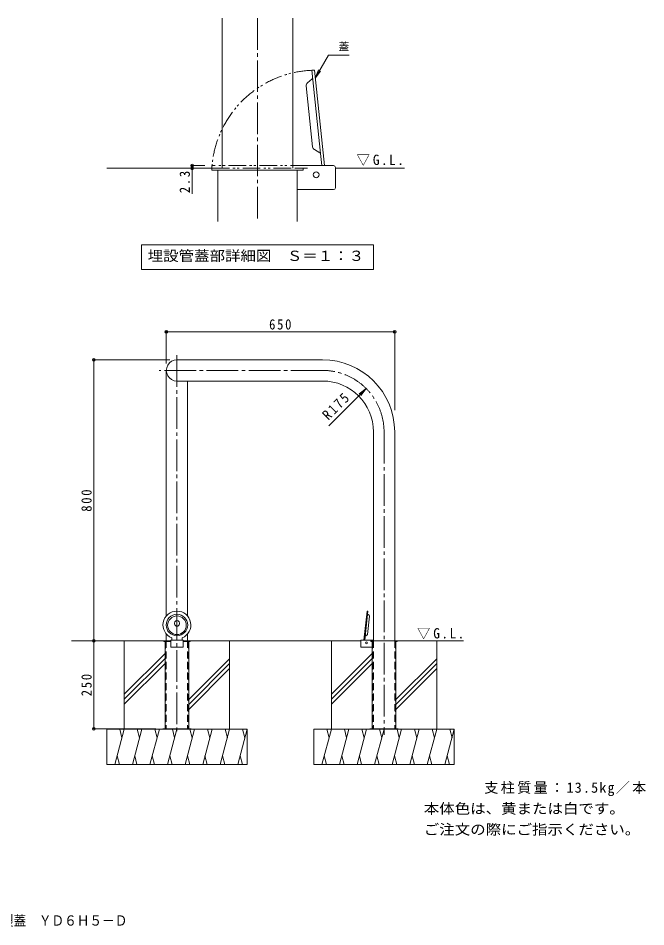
# Model space of a CAD drawing. Units: millimetres at full size, sheet at 1:10, with parts at other scales. Extents: x -1749 to 1825, y -1371 to 1318.
# Drawn here: x 38 to 1825, y -1371 to 1215 of the extents above; entities that cross this region are included whole.
import ezdxf
from ezdxf.enums import TextEntityAlignment as Align

# ---------------------------------------------------------------- set-up
doc = ezdxf.new("R2010")
doc.units = ezdxf.units.MM
doc.header["$LTSCALE"] = 10
doc.header["$PDMODE"] = 32
doc.header["$PDSIZE"] = 8
for name, pattern in [('CHAIN2', [12, 9, -1, 1, -1]), ('DASHED1', [1.8, 1.2, -0.6]), ('DASHED2', [3, 2, -1]), ('DOUBLE_CHAIN1', [8.8, 5, -1, 0.6, -0.6, 0.6, -1])]:
    doc.linetypes.add(name, pattern=pattern)
for name, color, linetype, lineweight in [('C-0', 7, 'CHAIN2', 9), ('C-1', 7, 'Continuous', 9), ('C-2', 3, 'Continuous', 9), ('C-3', 6, 'Continuous', 9), ('C-4', 7, 'Continuous', 9), ('C-5', 7, 'Continuous', 9), ('C-6', 6, 'Continuous', 5), ('D-0', 7, 'CHAIN2', 9), ('D-2', 3, 'Continuous', 9), ('D-3', 6, 'Continuous', 5), ('D-4', 7, 'Continuous', 9), ('D-5', 7, 'Continuous', 9), ('D-6', 6, 'Continuous', 5)]:
    doc.layers.add(name, color=color, linetype=linetype, lineweight=lineweight)
doc.layers.add('F-5_F-5ﾚｲﾔ', color=2, linetype='Continuous')
doc.styles.add('ＭＳ ゴシック', font='')
doc.styles.get('ＭＳ ゴシック').set_extended_font_data('MS Gothic')

msp = doc.modelspace()

# ---------------------------------------------------------------- linework, layer by layer
at = {"layer": 'C-0'}
for p, q in [((489.97, 256.22), (489.97, -819.8)), ((904.47, 212.5), (439.22, 212.5)), ((1079.47, 37.5), (1079.47, -824.53))]:
    msp.add_line(p, q, dxfattribs=at)
msp.add_arc((904.47, 37.5), 175, 0, 90, dxfattribs=at)
at = {"layer": 'C-1'}
for p, q in [((449.97, -807.25), (449.97, -808.75)), ((449.97, -807.25), (529.97, -807.25)), ((469.35, -807.25), (469.35, -808.75)), ((510.58, -807.25), (510.58, -808.75)), ((529.97, -807.25), (529.97, -808.75)), ((1039.47, -807.25), (1039.47, -808.75)), ((1119.47, -807.25), (1039.47, -807.25)), ((1066.97, -807.25), (1066.97, -808.75)), ((1091.97, -807.25), (1091.97, -808.75)), ((1119.47, -807.25), (1119.47, -808.75))]:
    msp.add_line(p, q, dxfattribs=at)
at = {"layer": 'C-2'}
for p, q in [((904.47, 242.75), (489.97, 242.75)), ((459.72, 212.5), (459.72, -486.47)), ((904.47, 182.25), (489.97, 182.25)), ((520.22, 182.25), (520.22, -486.47)), ((1049.22, 37.5), (1049.22, -557.25)), ((1109.72, 37.5), (1109.72, -557.25)), ((459.72, -537.76), (459.72, -557.25)), ((520.22, -537.76), (520.22, -557.25))]:
    msp.add_line(p, q, dxfattribs=at)
at = {"layer": 'C-2', "linetype": 'DASHED2'}
for p, q in [((459.72, -557.25), (459.72, -807.25)), ((520.22, -557.25), (520.22, -807.25)), ((1049.22, -557.25), (1049.22, -807.25)), ((1109.72, -557.25), (1109.72, -807.25))]:
    msp.add_line(p, q, dxfattribs=at)
at = {"layer": 'C-2'}
for centre, radius, start, end in [((489.97, 212.5), 30.25, 89.99986, 270.00014), ((904.47, 37.5), 205.25, 0, 90), ((904.47, 37.5), 144.75, 0, 90)]:
    msp.add_arc(centre, radius, start, end, dxfattribs=at)
at = {"layer": 'C-3', "lineweight": 5}
for p, q in [((1022.34, -554.95), (1031, -472.58)), ((1024.66, -554.95), (1033.29, -472.82)), ((1031, -472.58), (1033.29, -472.82)), ((1032.36, -539.02), (1037.84, -486.94)), ((1036.82, -484.36), (1032.75, -480.82)), ((482.97, -506.41), (482.97, -508.32)), ((496.97, -506.41), (496.97, -508.32)), ((1030.84, -541.33), (1026.11, -543.95)), ((474.97, -548.72), (474.97, -554.95)), ((504.97, -548.72), (504.97, -554.95)), ((1023, -548.72), (1025.29, -548.96))]:
    msp.add_line(p, q, dxfattribs=at)
at = {"layer": 'C-3', "color": 4}
for p, q in [((452.47, -557.25), (452.47, -558.75)), ((452.47, -557.25), (472.47, -557.25)), ((452.47, -558.75), (472.47, -558.75)), ((455.97, -558.75), (455.97, -807.25)), ((507.47, -557.25), (527.47, -557.25)), ((507.47, -558.75), (527.47, -558.75)), ((523.97, -558.75), (523.97, -807.25)), ((527.47, -557.25), (527.47, -558.75)), ((1041.97, -557.25), (1049.22, -557.25)), ((1045.47, -558.75), (1041.97, -558.75)), ((1045.47, -558.75), (1045.47, -807.25)), ((1116.97, -558.75), (1109.72, -558.75)), ((1113.47, -558.75), (1113.47, -807.25)), ((1116.97, -557.25), (1116.97, -558.75))]:
    msp.add_line(p, q, dxfattribs=at)
at = {"layer": 'C-3', "color": 4, "linetype": 'DASHED2'}
for p, q in [((457.47, -558.75), (457.47, -807.25)), ((522.47, -558.75), (522.47, -807.25)), ((1046.97, -558.75), (1046.97, -807.25)), ((1111.97, -558.75), (1111.97, -807.25))]:
    msp.add_line(p, q, dxfattribs=at)
at = {"layer": 'C-3', "color": 3}
for p, q in [((472.47, -554.95), (507.47, -554.95)), ((472.47, -554.95), (472.47, -575.45)), ((507.47, -554.95), (507.47, -575.45)), ((1012.97, -573.95), (1012.97, -556.45)), ((1049.22, -554.95), (1014.47, -554.95)), ((472.47, -575.45), (507.47, -575.45)), ((1014.47, -575.45), (1045.47, -575.45))]:
    msp.add_line(p, q, dxfattribs=at)
at = {"layer": 'C-3', "color": 4}
msp.add_lwpolyline([(1041.97, -557.25), (1041.97, -557.31), (1041.97, -558.75)], dxfattribs=at)
at = {"layer": 'C-3', "color": 2}
msp.add_circle((1029.37, -562.75), 2.5, dxfattribs=at)
at = {"layer": 'C-3', "lineweight": 5}
for centre, radius, start, end in [((1033.21, -480.29), 0.7, 173.99799, 228.99889), ((1034.85, -486.62), 3, 353.99956, 48.99919), ((489.97, -506.41), 7, 359.99939, 180.00061), ((489.97, -508.32), 7, 179.99939, 187.6925), ((489.97, -508.32), 7, 187.6925, 352.30522), ((489.97, -508.32), 7, 352.30522, 0.00061), ((1029.38, -538.71), 3, 299.00172, 353.99965), ((1026.45, -544.56), 0.7, 119.00227, 174.00244)]:
    msp.add_arc(centre, radius, start, end, dxfattribs=at)
at = {"layer": 'C-3', "color": 4, "linetype": 'DASHED1'}
for centre, start, end in [((455.97, -558.75), 0, 90), ((523.97, -558.75), 90, 180), ((1045.47, -558.75), 0, 90), ((1113.47, -558.75), 90, 180)]:
    msp.add_arc(centre, 1.5, start, end, dxfattribs=at)
at = {"layer": 'C-3', "color": 3}
for centre, start, end in [((1014.47, -556.45), 90, 180), ((1014.47, -573.95), 180, 270)]:
    msp.add_arc(centre, 1.5, start, end, dxfattribs=at)
at = {"layer": 'C-3', "lineweight": 5}
msp.add_ellipse((489.97, -512.11), major_axis=(39.75, 0), ratio=0.9945, start_param=5.0993324, end_param=10.6086308, dxfattribs=at)
for centre, major_axis in [((489.97, -512.11), (30.75, 0)), ((489.97, -512.74), (26.55, 0))]:
    msp.add_ellipse(centre, major_axis=major_axis, ratio=0.9945, dxfattribs=at)
at = {"layer": 'C-4'}
for p, q in [((459.72, 325.46), (459.72, 232.5)), ((459.72, 322.46), (1109.72, 322.46)), ((1109.72, 325.46), (1109.72, 99.01)), ((250.49, 242.75), (469.97, 242.75)), ((253.49, 242.75), (253.49, -557.25)), ((1028.21, 161.24), (1008.38, 146.02)), ((253.49, -557.25), (253.49, -807.25)), ((250.49, -807.25), (429.97, -807.25))]:
    msp.add_line(p, q, dxfattribs=at)
msp.add_lwpolyline([(922.14, 55.17), (1028.21, 161.24), (1012.99, 141.41)], dxfattribs=at)
for p in [(459.72, 322.46), (1109.72, 322.46), (253.49, 242.75), (253.49, -557.25), (253.49, -807.25)]:
    msp.add_point(p, dxfattribs=at)
at = {"layer": 'C-6'}
for p, q in [((189.97, -557.25), (452.47, -557.25)), ((339.97, -557.25), (339.97, -808.75)), ((527.47, -557.25), (1012.97, -557.25)), ((639.97, -557.25), (639.97, -808.75)), ((929.47, -557.25), (929.47, -808.75)), ((1049.22, -557.25), (1305.47, -557.25)), ((1229.47, -557.25), (1229.47, -808.75)), ((455.97, -592.94), (339.97, -708.94)), ((1045.47, -592.94), (929.47, -708.94)), ((455.97, -607.09), (339.97, -723.09)), ((639.97, -607.83), (523.97, -723.83)), ((1045.47, -607.09), (929.47, -723.09)), ((1229.47, -607.83), (1113.47, -723.83)), ((455.97, -621.23), (339.97, -737.23)), ((639.97, -621.97), (523.97, -737.97)), ((639.97, -636.11), (523.97, -752.11)), ((1045.47, -621.23), (929.47, -737.23)), ((1229.47, -621.97), (1113.47, -737.97)), ((1229.47, -636.11), (1113.47, -752.11)), ((339.97, -808.75), (313.17, -908.75)), ((326.92, -808.75), (333.44, -833.1)), ((389.97, -808.75), (363.17, -908.75)), ((376.92, -808.75), (383.44, -833.1)), ((439.97, -808.75), (413.17, -908.75)), ((426.92, -808.75), (433.44, -833.1)), ((489.97, -808.75), (463.17, -908.75)), ((476.92, -808.75), (483.44, -833.1)), ((489.97, -808.75), (689.97, -808.75)), ((539.97, -808.75), (513.17, -908.75)), ((526.92, -808.75), (533.44, -833.1)), ((589.97, -808.75), (563.17, -908.75)), ((576.92, -808.75), (583.44, -833.1)), ((639.97, -808.75), (613.17, -908.75)), ((626.92, -808.75), (633.44, -833.1)), ((689.97, -808.75), (663.17, -908.75)), ((676.92, -808.75), (683.44, -833.1)), ((689.97, -808.75), (689.97, -908.75)), ((929.47, -808.75), (902.67, -908.75)), ((916.42, -808.75), (922.94, -833.1)), ((979.47, -808.75), (952.67, -908.75)), ((966.42, -808.75), (972.94, -833.1)), ((1029.47, -808.75), (1002.67, -908.75)), ((1016.42, -808.75), (1022.94, -833.1)), ((1079.47, -808.75), (1052.67, -908.75)), ((1066.42, -808.75), (1072.94, -833.1)), ((1079.47, -808.75), (1279.47, -808.75)), ((1129.47, -808.75), (1102.67, -908.75)), ((1116.42, -808.75), (1122.94, -833.1)), ((1179.47, -808.75), (1152.67, -908.75)), ((1166.42, -808.75), (1172.94, -833.1)), ((1229.47, -808.75), (1202.67, -908.75)), ((1216.42, -808.75), (1222.94, -833.1)), ((1279.47, -808.75), (1252.67, -908.75)), ((1266.42, -808.75), (1272.94, -833.1)), ((1279.47, -808.75), (1279.47, -908.75)), ((326.22, -908.75), (319.7, -884.4)), ((376.22, -908.75), (369.7, -884.4)), ((426.22, -908.75), (419.7, -884.4)), ((476.22, -908.75), (469.7, -884.4)), ((526.22, -908.75), (519.7, -884.4)), ((576.22, -908.75), (569.7, -884.4)), ((626.22, -908.75), (619.7, -884.4)), ((676.22, -908.75), (669.7, -884.4)), ((915.72, -908.75), (909.2, -884.4)), ((965.72, -908.75), (959.2, -884.4)), ((1015.72, -908.75), (1009.2, -884.4)), ((1065.72, -908.75), (1059.2, -884.4)), ((1115.72, -908.75), (1109.2, -884.4)), ((1165.72, -908.75), (1159.2, -884.4)), ((1215.72, -908.75), (1209.2, -884.4)), ((1265.72, -908.75), (1259.2, -884.4)), ((289.97, -908.75), (689.97, -908.75)), ((879.47, -908.75), (1279.47, -908.75))]:
    msp.add_line(p, q, dxfattribs=at)
for points in [[(489.97, -808.75), (289.97, -808.75), (289.97, -908.75)], [(1079.47, -808.75), (879.47, -808.75), (879.47, -908.75)]]:
    msp.add_lwpolyline(points, dxfattribs=at)
at = {"layer": 'D-0'}
msp.add_line((719.24, 1214.92), (719.24, 636.32), dxfattribs=at)
at = {"layer": 'D-2'}
for p, q in [((618.4, 1214.92), (618.4, 787.64)), ((820.07, 1214.92), (820.07, 787.64))]:
    msp.add_line(p, q, dxfattribs=at)
at = {"layer": 'D-3'}
for p, q in [((881.05, 1067.4), (873.43, 1066.6)), ((873.43, 1066.6), (898.27, 830.19)), ((909.65, 795.31), (881.05, 1067.4)), ((861.39, 1030.62), (874.97, 1042.42)), ((876.25, 848.42), (858, 1022.02)), ((881.29, 840.74), (897.08, 831.99)), ((898.27, 830.19), (901.94, 795.31))]:
    msp.add_line(p, q, dxfattribs=at)
at = {"layer": 'D-3', "linetype": 'DOUBLE_CHAIN1'}
for p, q in [((862.83, 795.31), (589.24, 795.31)), ((589.24, 795.31), (589.24, 787.64)), ((589.24, 787.64), (826.94, 787.64)), ((826.94, 787.64), (862.02, 787.64))]:
    msp.add_line(p, q, dxfattribs=at)
at = {"layer": 'D-3', "color": 4, "lineweight": 9}
for p, q in [((589.24, 787.64), (589.24, 782.64)), ((849.24, 782.64), (589.24, 782.64)), ((605.9, 782.64), (605.9, 636.32)), ((832.57, 782.64), (832.57, 636.32)), ((849.24, 787.64), (849.24, 782.64))]:
    msp.add_line(p, q, dxfattribs=at)
at = {"layer": 'D-3', "color": 3, "lineweight": 9}
for p, q in [((820.07, 795.31), (935.9, 795.31)), ((940.9, 731.98), (940.9, 790.31)), ((935.9, 726.98), (832.57, 726.98))]:
    msp.add_line(p, q, dxfattribs=at)
at = {"layer": 'D-3', "color": 2, "lineweight": 9}
msp.add_circle((886.24, 769.31), 8.33, dxfattribs=at)
at = {"layer": 'D-3', "linetype": 'DOUBLE_CHAIN1'}
msp.add_arc((886.24, 769.31), 297.56, 92.46778, 176.46771, dxfattribs=at)
at = {"layer": 'D-3'}
for centre, radius, start, end in [((873.44, 1044.18), 2.33, 311.00111, 6.00201), ((867.95, 1023.07), 10, 131.00081, 186.00044), ((886.19, 849.46), 10, 186.00035, 240.99828), ((895.95, 829.95), 2.33, 5.99756, 60.99773)]:
    msp.add_arc(centre, radius, start, end, dxfattribs=at)
at = {"layer": 'D-3', "color": 3, "lineweight": 9}
for centre, start, end in [((935.9, 790.31), 0, 90), ((935.9, 731.98), 270, 0)]:
    msp.add_arc(centre, 5, start, end, dxfattribs=at)
at = {"layer": 'D-4'}
for p, q in [((530.12, 795.31), (569.24, 795.31)), ((530.12, 787.64), (569.24, 787.64)), ((533.12, 795.31), (533.12, 714.62))]:
    msp.add_line(p, q, dxfattribs=at)
for p in [(533.12, 795.31), (533.12, 787.64)]:
    msp.add_point(p, dxfattribs=at)
at = {"layer": 'D-5'}
for p, q in [((883.47, 1044.39), (921.3, 1109.91)), ((921.3, 1109.91), (980.1, 1109.91)), ((883.47, 1044.39), (893.04, 1067.49)), ((883.47, 1044.39), (898.69, 1064.22)), ((388.74, 570.16), (1049.74, 570.16)), ((388.74, 570.16), (388.74, 500.16)), ((1049.74, 570.16), (1049.74, 500.16)), ((388.74, 500.16), (1049.74, 500.16))]:
    msp.add_line(p, q, dxfattribs=at)
at = {"layer": 'D-6'}
for p, q in [((594.24, 787.64), (290.23, 787.64)), ((940.9, 787.64), (1137.76, 787.64))]:
    msp.add_line(p, q, dxfattribs=at)

# ---------------------------------------------------------------- texts
at = {"layer": 'C-4', "color": 2, "insert": (752.22, 328.46), "char_height": 29.33, "attachment_point": 7, "style": 'ＭＳ ゴシック'}
msp.add_mtext('\\T1.27;\\W0.9;650', dxfattribs=at)
at = {"layer": 'C-4', "color": 2, "char_height": 29.33, "attachment_point": 7, "style": 'ＭＳ ゴシック'}
for s, insert, rotation in [('\\T1.28;\\W0.9;R175', (921.62, 68.79), 45), ('\\T1.27;\\W0.9;800', (247.49, -189.75), 90), ('\\T1.27;\\W0.9;250', (247.49, -714.75), 90)]:
    msp.add_mtext(s, dxfattribs=dict(at, insert=insert, rotation=rotation))
at = {"layer": 'C-5', "color": 2, "style": 'ＭＳ ゴシック', "width": 1.1}
for s, p in [('本体色は、黄または白です。', (1192.64, -1057.84)), ('ご注文の際にご指示ください。', (1192.64, -1117.31))]:
    msp.add_text(s, height=29.33, dxfattribs=at).set_placement(p, align=Align.BOTTOM_LEFT)
at = {"layer": 'C-5', "color": 2, "insert": (1173.2, -552.89), "char_height": 29.33, "attachment_point": 7, "style": 'ＭＳ ゴシック'}
msp.add_mtext('\\T1.22;\\W0.95;▽G.L.', dxfattribs=at)
at = {"layer": 'D-4', "color": 2, "insert": (527.12, 716.86), "char_height": 29.33, "attachment_point": 7, "rotation": 90, "style": 'ＭＳ ゴシック'}
msp.add_mtext('\\T1.27;\\W0.9;2.3', dxfattribs=at)
at = {"layer": 'D-5', "style": 'ＭＳ ゴシック'}
msp.add_text('蓋', height=21.99, dxfattribs=at).set_placement((950.1, 1116.58), align=Align.BOTTOM_LEFT)
at = {"layer": 'D-5', "color": 2, "style": 'ＭＳ ゴシック', "width": 1.1}
msp.add_text('埋設管蓋部詳細図\u3000Ｓ＝１：３', height=29.33, dxfattribs=at).set_placement((406.74, 515.16), align=Align.BOTTOM_LEFT)
at = {"layer": 'D-5', "color": 2, "insert": (1001.25, 794.55), "char_height": 29.33, "attachment_point": 7, "style": 'ＭＳ ゴシック'}
msp.add_mtext('\\T1.22;\\W0.95;▽G.L.', dxfattribs=at)
at = {"layer": 'F-5_F-5ﾚｲﾔ', "style": 'ＭＳ ゴシック', "width": 0.9}
msp.add_text('車止め\u3000スチール製\u3000コーナー型\u3000脱着式\u3000スチール製蓋\u3000ＹＤ６Ｈ５－Ｄ', height=29.33, dxfattribs=at).set_placement((-875.32, -1376.43), align=Align.BOTTOM_LEFT)
at = {"layer": 'F-5_F-5ﾚｲﾔ', "insert": (1364.84, -999.01), "char_height": 29.33, "attachment_point": 7, "style": 'ＭＳ ゴシック'}
msp.add_mtext('\\T1.17;支柱質量：13.5kg／本', dxfattribs=at)

doc.saveas('drawing.dxf')
